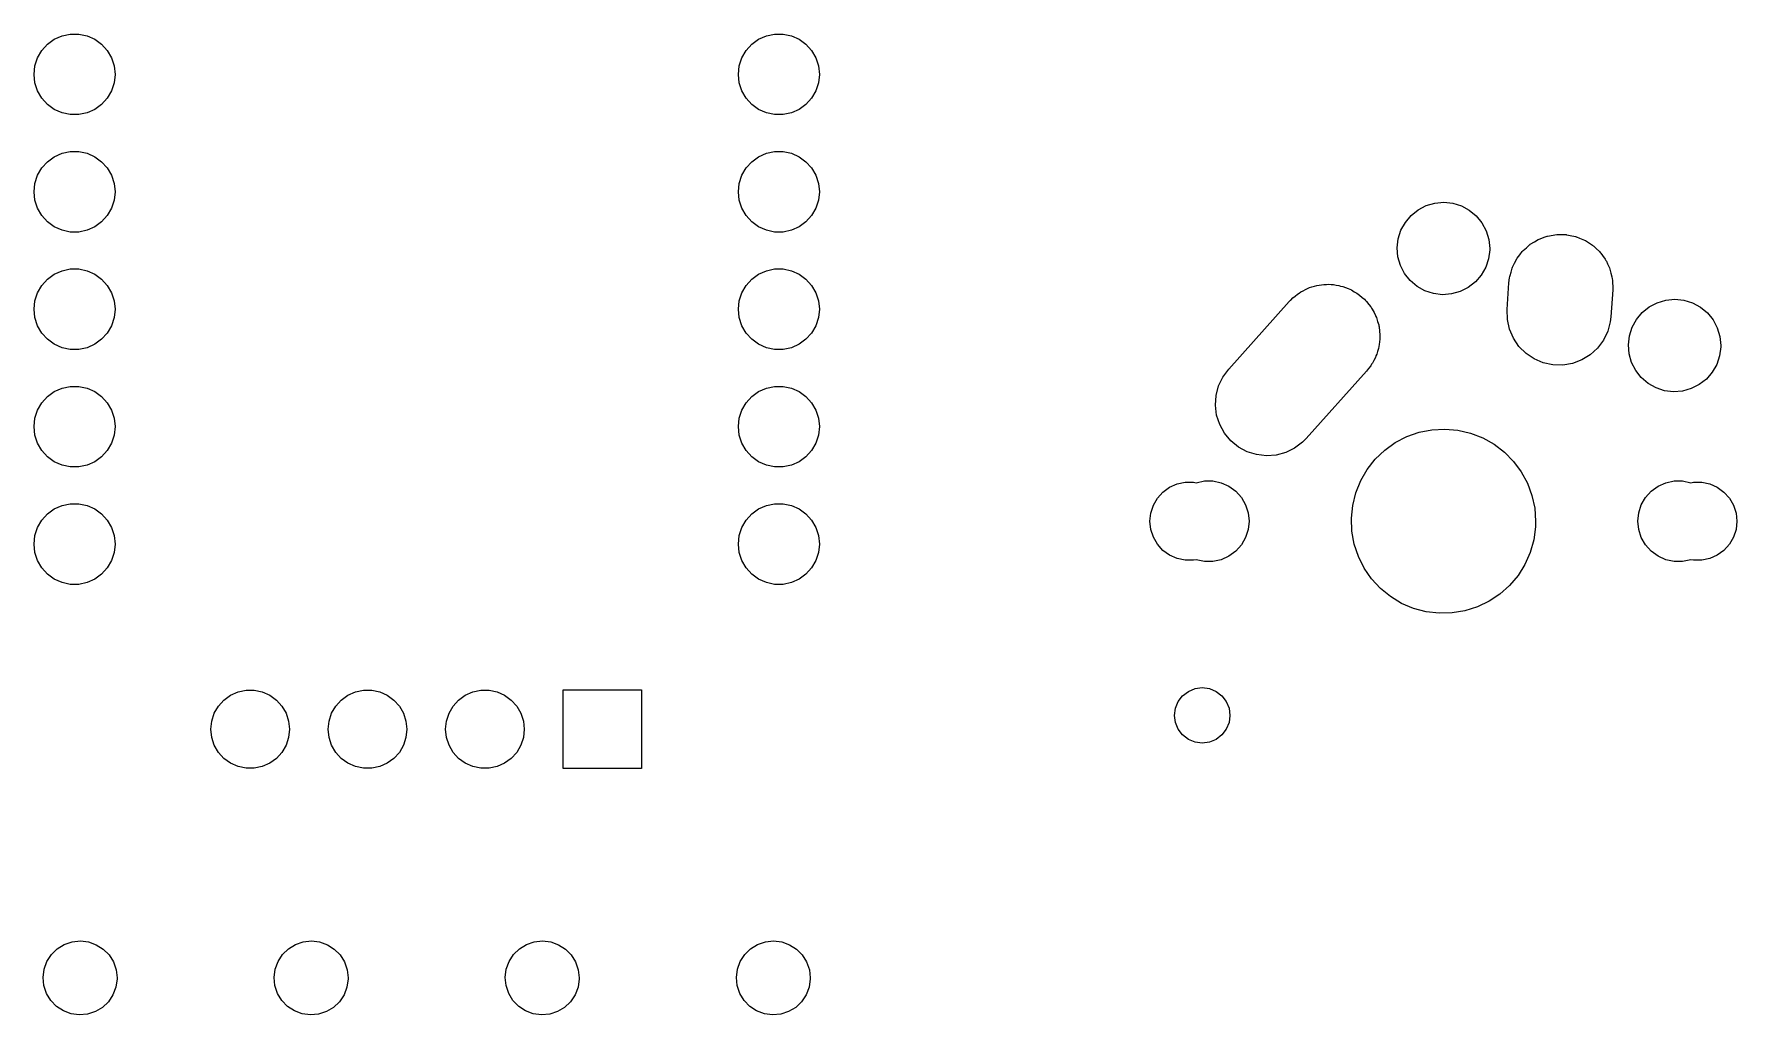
# Model space of a CAD drawing. Extents: x 124.3 to 210.2, y -114.7 to -26.3.
# Drawn here: x 129 to 165.85, y -70.18 to -48.96 of the extents above; entities that cross this region are included whole.
import ezdxf

# ---------------------------------------------------------------- set-up
doc = ezdxf.new("R2010")
doc.units = 0
doc.layers.add('BLACK', color=7, linetype='CONTINUOUS')

msp = doc.modelspace()

# ---------------------------------------------------------------- linework, layer by layer
at = {"layer": 'BLACK', "linetype": 'CONTINUOUS'}
for p, q in [((129.442, -49.0751), (129.609, -49.0006)), ((129.609, -49.0006), (129.788, -48.9625)), ((129.788, -48.9625), (129.972, -48.9625)), ((129.972, -48.9625), (130.151, -49.0006)), ((130.151, -49.0006), (130.318, -49.0751)), ((144.682, -49.0751), (144.849, -49.0006)), ((144.849, -49.0006), (145.028, -48.9625)), ((145.028, -48.9625), (145.212, -48.9625)), ((145.212, -48.9625), (145.391, -49.0006)), ((145.391, -49.0006), (145.558, -49.0751)), ((129.079, -49.4776), (129.171, -49.3189)), ((129.171, -49.3189), (129.294, -49.1828)), ((129.294, -49.1828), (129.442, -49.0751)), ((130.318, -49.0751), (130.466, -49.1828)), ((130.466, -49.1828), (130.589, -49.3189)), ((130.589, -49.3189), (130.681, -49.4776)), ((144.319, -49.4776), (144.411, -49.3189)), ((144.411, -49.3189), (144.534, -49.1828)), ((144.534, -49.1828), (144.682, -49.0751)), ((145.558, -49.0751), (145.706, -49.1828)), ((145.706, -49.1828), (145.829, -49.3189)), ((145.829, -49.3189), (145.921, -49.4776)), ((129.004, -49.834), (129.023, -49.6518)), ((129.023, -49.6518), (129.079, -49.4776)), ((130.681, -49.4776), (130.737, -49.6518)), ((130.737, -49.6518), (130.756, -49.834)), ((144.244, -49.834), (144.263, -49.6518)), ((144.263, -49.6518), (144.319, -49.4776)), ((145.921, -49.4776), (145.977, -49.6518)), ((145.977, -49.6518), (145.996, -49.834)), ((129.023, -50.0162), (129.004, -49.834)), ((129.079, -50.1904), (129.023, -50.0162)), ((130.737, -50.0162), (130.681, -50.1904)), ((130.756, -49.834), (130.737, -50.0162)), ((144.263, -50.0162), (144.244, -49.834)), ((144.319, -50.1904), (144.263, -50.0162)), ((145.977, -50.0162), (145.921, -50.1904)), ((145.996, -49.834), (145.977, -50.0162)), ((129.171, -50.3491), (129.079, -50.1904)), ((129.294, -50.4852), (129.171, -50.3491)), ((130.589, -50.3491), (130.466, -50.4852)), ((130.681, -50.1904), (130.589, -50.3491)), ((144.411, -50.3491), (144.319, -50.1904)), ((144.534, -50.4852), (144.411, -50.3491)), ((145.829, -50.3491), (145.706, -50.4852)), ((145.921, -50.1904), (145.829, -50.3491)), ((129.442, -50.5929), (129.294, -50.4852)), ((129.609, -50.6674), (129.442, -50.5929)), ((129.788, -50.7055), (129.609, -50.6674)), ((129.972, -50.7055), (129.788, -50.7055)), ((130.151, -50.6674), (129.972, -50.7055)), ((130.318, -50.5929), (130.151, -50.6674)), ((130.466, -50.4852), (130.318, -50.5929)), ((144.682, -50.5929), (144.534, -50.4852)), ((144.849, -50.6674), (144.682, -50.5929)), ((145.028, -50.7055), (144.849, -50.6674)), ((145.212, -50.7055), (145.028, -50.7055)), ((145.391, -50.6674), (145.212, -50.7055)), ((145.558, -50.5929), (145.391, -50.6674)), ((145.706, -50.4852), (145.558, -50.5929)), ((129.442, -51.6151), (129.609, -51.5406)), ((129.609, -51.5406), (129.788, -51.5025)), ((129.788, -51.5025), (129.972, -51.5025)), ((129.972, -51.5025), (130.151, -51.5406)), ((130.151, -51.5406), (130.318, -51.6151)), ((144.682, -51.6151), (144.849, -51.5406)), ((144.849, -51.5406), (145.028, -51.5025)), ((145.028, -51.5025), (145.212, -51.5025)), ((145.212, -51.5025), (145.391, -51.5406)), ((145.391, -51.5406), (145.558, -51.6151)), ((129.079, -52.0176), (129.171, -51.8589)), ((129.171, -51.8589), (129.294, -51.7228)), ((129.294, -51.7228), (129.442, -51.6151)), ((130.318, -51.6151), (130.466, -51.7228)), ((130.466, -51.7228), (130.589, -51.8589)), ((130.589, -51.8589), (130.681, -52.0176)), ((144.319, -52.0176), (144.411, -51.8589)), ((144.411, -51.8589), (144.534, -51.7228)), ((144.534, -51.7228), (144.682, -51.6151)), ((145.558, -51.6151), (145.706, -51.7228)), ((145.706, -51.7228), (145.829, -51.8589)), ((145.829, -51.8589), (145.921, -52.0176)), ((129.004, -52.374), (129.023, -52.1918)), ((129.023, -52.1918), (129.079, -52.0176)), ((130.681, -52.0176), (130.737, -52.1918)), ((130.737, -52.1918), (130.756, -52.374)), ((144.244, -52.374), (144.263, -52.1918)), ((144.263, -52.1918), (144.319, -52.0176)), ((145.921, -52.0176), (145.977, -52.1918)), ((145.977, -52.1918), (145.996, -52.374)), ((129.023, -52.5562), (129.004, -52.374)), ((129.079, -52.7304), (129.023, -52.5562)), ((130.737, -52.5562), (130.681, -52.7304)), ((130.756, -52.374), (130.737, -52.5562)), ((144.263, -52.5562), (144.244, -52.374)), ((144.319, -52.7304), (144.263, -52.5562)), ((145.977, -52.5562), (145.921, -52.7304)), ((145.996, -52.374), (145.977, -52.5562)), ((158.952, -52.7632), (159.125, -52.6728)), ((159.125, -52.6728), (159.313, -52.6177)), ((159.313, -52.6177), (159.507, -52.6)), ((159.507, -52.6), (159.701, -52.6204)), ((159.701, -52.6204), (159.888, -52.6781)), ((159.888, -52.6781), (160.059, -52.771)), ((129.171, -52.8891), (129.079, -52.7304)), ((129.294, -53.0252), (129.171, -52.8891)), ((129.442, -53.1329), (129.294, -53.0252)), ((130.466, -53.0252), (130.318, -53.1329)), ((130.589, -52.8891), (130.466, -53.0252)), ((130.681, -52.7304), (130.589, -52.8891)), ((144.411, -52.8891), (144.319, -52.7304)), ((144.534, -53.0252), (144.411, -52.8891)), ((144.682, -53.1329), (144.534, -53.0252)), ((145.706, -53.0252), (145.558, -53.1329)), ((145.829, -52.8891), (145.706, -53.0252)), ((145.921, -52.7304), (145.829, -52.8891)), ((158.581, -53.2061), (158.675, -53.035)), ((158.675, -53.035), (158.8, -52.8855)), ((158.8, -52.8855), (158.952, -52.7632)), ((160.059, -52.771), (160.21, -52.8954)), ((160.21, -52.8954), (160.333, -53.0466)), ((160.333, -53.0466), (160.425, -53.2189)), ((129.609, -53.2074), (129.442, -53.1329)), ((129.788, -53.2455), (129.609, -53.2074)), ((129.972, -53.2455), (129.788, -53.2455)), ((130.151, -53.2074), (129.972, -53.2455)), ((130.318, -53.1329), (130.151, -53.2074)), ((144.849, -53.2074), (144.682, -53.1329)), ((145.028, -53.2455), (144.849, -53.2074)), ((145.212, -53.2455), (145.028, -53.2455)), ((145.391, -53.2074), (145.212, -53.2455)), ((145.558, -53.1329), (145.391, -53.2074)), ((158.5, -53.586), (158.522, -53.3921)), ((158.522, -53.3921), (158.581, -53.2061)), ((160.425, -53.2189), (160.481, -53.4058)), ((160.481, -53.4058), (160.5, -53.6)), ((161.468, -53.4566), (161.546, -53.4088)), ((161.546, -53.4088), (161.552, -53.4066)), ((161.552, -53.4066), (161.556, -53.4046)), ((161.556, -53.4046), (161.681, -53.3584)), ((161.681, -53.3584), (161.746, -53.3338)), ((161.746, -53.3338), (161.748, -53.3335)), ((161.748, -53.3335), (161.749, -53.3333)), ((161.749, -53.3333), (161.952, -53.2985)), ((161.952, -53.2985), (161.954, -53.2985)), ((161.954, -53.2985), (161.957, -53.298)), ((161.957, -53.298), (162.02, -53.2994)), ((162.02, -53.2994), (162.158, -53.3012)), ((162.158, -53.3012), (162.164, -53.3025)), ((162.164, -53.3025), (162.171, -53.3027)), ((162.171, -53.3027), (162.24, -53.3176)), ((162.24, -53.3176), (162.36, -53.3413)), ((162.36, -53.3413), (162.37, -53.3456)), ((162.37, -53.3456), (162.38, -53.3476)), ((162.38, -53.3476), (162.446, -53.3758)), ((162.446, -53.3758), (162.551, -53.4176)), ((162.551, -53.4176), (162.564, -53.4262)), ((162.564, -53.4262), (162.576, -53.4313)), ((158.516, -53.7805), (158.5, -53.586)), ((158.57, -53.9681), (158.516, -53.7805)), ((160.5, -53.6279), (160.475, -53.8215)), ((160.5, -53.6), (160.5, -53.6279)), ((161.096, -53.8073), (161.151, -53.7385)), ((161.151, -53.7385), (161.206, -53.6643)), ((161.206, -53.6643), (161.217, -53.6543)), ((161.217, -53.6543), (161.224, -53.6456)), ((161.224, -53.6456), (161.295, -53.5836)), ((161.295, -53.5836), (161.364, -53.5203)), ((161.364, -53.5203), (161.373, -53.5148)), ((161.373, -53.5148), (161.379, -53.5099)), ((161.379, -53.5099), (161.468, -53.4566)), ((162.576, -53.4313), (162.635, -53.4707)), ((162.635, -53.4707), (162.725, -53.5275)), ((162.725, -53.5275), (162.74, -53.5415)), ((162.74, -53.5415), (162.754, -53.5506)), ((162.754, -53.5506), (162.802, -53.5989)), ((162.802, -53.5989), (162.876, -53.6672)), ((162.876, -53.6672), (162.891, -53.6875)), ((162.891, -53.6875), (162.905, -53.7014)), ((162.905, -53.7014), (162.942, -53.7559)), ((162.942, -53.7559), (162.999, -53.8322)), ((129.294, -54.2628), (129.442, -54.1551)), ((129.442, -54.1551), (129.609, -54.0806)), ((129.609, -54.0806), (129.788, -54.0425)), ((129.788, -54.0425), (129.972, -54.0425)), ((129.972, -54.0425), (130.151, -54.0806)), ((130.151, -54.0806), (130.318, -54.1551)), ((130.318, -54.1551), (130.466, -54.2628)), ((144.534, -54.2628), (144.682, -54.1551)), ((144.682, -54.1551), (144.849, -54.0806)), ((144.849, -54.0806), (145.028, -54.0425)), ((145.028, -54.0425), (145.212, -54.0425)), ((145.212, -54.0425), (145.391, -54.0806)), ((145.391, -54.0806), (145.558, -54.1551)), ((145.558, -54.1551), (145.706, -54.2628)), ((158.659, -54.1417), (158.57, -53.9681)), ((158.781, -54.2947), (158.659, -54.1417)), ((160.414, -54.0067), (160.317, -54.1764)), ((160.475, -53.8215), (160.414, -54.0067)), ((160.94, -54.1861), (160.963, -54.1113)), ((160.963, -54.1113), (160.985, -54.0278)), ((160.985, -54.0278), (160.995, -54.007)), ((160.995, -54.007), (161.001, -53.9895)), ((161.001, -53.9895), (161.039, -53.9164)), ((161.039, -53.9164), (161.078, -53.8355)), ((161.078, -53.8355), (161.09, -53.8202)), ((161.09, -53.8202), (161.096, -53.8073)), ((162.999, -53.8322), (163.012, -53.8589)), ((163.012, -53.8589), (163.025, -53.878)), ((163.025, -53.878), (163.051, -53.9362)), ((163.051, -53.9362), (163.09, -54.0168)), ((163.09, -54.0168), (163.1, -54.0499)), ((163.1, -54.0499), (163.11, -54.0742)), ((163.11, -54.0742), (163.123, -54.1335)), ((163.123, -54.1335), (163.146, -54.215)), ((129.079, -54.5576), (129.171, -54.3989)), ((129.171, -54.3989), (129.294, -54.2628)), ((130.466, -54.2628), (130.589, -54.3989)), ((130.589, -54.3989), (130.681, -54.5576)), ((144.319, -54.5576), (144.411, -54.3989)), ((144.411, -54.3989), (144.534, -54.2628)), ((145.706, -54.2628), (145.829, -54.3989)), ((145.829, -54.3989), (145.921, -54.5576)), ((156.411, -54.5418), (156.462, -54.5165)), ((156.462, -54.5165), (156.516, -54.4846)), ((156.516, -54.4846), (156.561, -54.4678)), ((156.561, -54.4678), (156.602, -54.4476)), ((156.602, -54.4476), (156.654, -54.4334)), ((156.654, -54.4334), (156.709, -54.4133)), ((156.709, -54.4133), (156.761, -54.4044)), ((156.761, -54.4044), (156.809, -54.3914)), ((156.809, -54.3914), (156.859, -54.3876)), ((156.859, -54.3876), (156.912, -54.3785)), ((156.912, -54.3785), (156.969, -54.3792)), ((156.969, -54.3792), (157.022, -54.3752)), ((157.022, -54.3752), (157.068, -54.3805)), ((157.068, -54.3805), (157.118, -54.3812)), ((157.118, -54.3812), (157.178, -54.3931)), ((157.178, -54.3931), (157.234, -54.3996)), ((157.234, -54.3996), (157.275, -54.4124)), ((157.275, -54.4124), (157.32, -54.4213)), ((157.32, -54.4213), (157.381, -54.4457)), ((157.381, -54.4457), (157.438, -54.4637)), ((157.438, -54.4637), (157.472, -54.4822)), ((157.472, -54.4822), (157.511, -54.4976)), ((157.511, -54.4976), (157.57, -54.535)), ((158.929, -54.4211), (158.781, -54.2947)), ((159.1, -54.5164), (158.929, -54.4211)), ((159.285, -54.5767), (159.1, -54.5164)), ((160.036, -54.4443), (159.862, -54.5323)), ((160.19, -54.3242), (160.036, -54.4443)), ((160.317, -54.1764), (160.19, -54.3242)), ((160.878, -54.9235), (160.917, -54.3435)), ((160.917, -54.3435), (160.93, -54.2343)), ((160.93, -54.2343), (160.937, -54.208)), ((160.937, -54.208), (160.94, -54.1861)), ((163.162, -54.4965), (163.122, -55.0765)), ((163.146, -54.215), (163.15, -54.2537)), ((163.15, -54.2537), (163.156, -54.2829)), ((163.156, -54.2829), (163.158, -54.3408)), ((163.158, -54.3408), (163.165, -54.42)), ((163.163, -54.4789), (163.162, -54.4905)), ((163.162, -54.4905), (163.162, -54.4965)), ((163.165, -54.42), (163.163, -54.4789)), ((129.004, -54.914), (129.023, -54.7318)), ((129.023, -54.7318), (129.079, -54.5576)), ((130.681, -54.5576), (130.737, -54.7318)), ((130.737, -54.7318), (130.756, -54.914)), ((144.244, -54.914), (144.263, -54.7318)), ((144.263, -54.7318), (144.319, -54.5576)), ((145.921, -54.5576), (145.977, -54.7318)), ((145.977, -54.7318), (145.996, -54.914)), ((154.853, -56.2087), (156.163, -54.7487)), ((156.163, -54.7487), (156.178, -54.7332)), ((156.178, -54.7332), (156.184, -54.7256)), ((156.184, -54.7256), (156.195, -54.7155)), ((156.195, -54.7155), (156.24, -54.6706)), ((156.24, -54.6706), (156.289, -54.6338)), ((156.289, -54.6338), (156.339, -54.5899)), ((156.339, -54.5899), (156.377, -54.5671)), ((156.377, -54.5671), (156.411, -54.5418)), ((157.57, -54.535), (157.626, -54.5651)), ((157.626, -54.5651), (157.653, -54.5875)), ((157.653, -54.5875), (157.685, -54.6075)), ((157.685, -54.6075), (157.74, -54.6582)), ((157.74, -54.6582), (157.791, -54.7003)), ((157.791, -54.7003), (157.812, -54.7246)), ((157.812, -54.7246), (157.836, -54.7472)), ((157.836, -54.7472), (157.884, -54.8109)), ((157.884, -54.8109), (157.928, -54.8644)), ((157.928, -54.8644), (157.942, -54.8887)), ((157.942, -54.8887), (157.959, -54.9122)), ((159.479, -54.5998), (159.285, -54.5767)), ((159.674, -54.5848), (159.479, -54.5998)), ((159.862, -54.5323), (159.674, -54.5848)), ((163.8, -54.9855), (163.952, -54.8632)), ((163.952, -54.8632), (164.125, -54.7728)), ((164.125, -54.7728), (164.313, -54.7177)), ((164.313, -54.7177), (164.507, -54.7)), ((164.507, -54.7), (164.701, -54.7204)), ((164.701, -54.7204), (164.888, -54.7781)), ((164.888, -54.7781), (165.059, -54.871)), ((165.059, -54.871), (165.21, -54.9954)), ((129.023, -55.0962), (129.004, -54.914)), ((129.079, -55.2704), (129.023, -55.0962)), ((130.737, -55.0962), (130.681, -55.2704)), ((130.756, -54.914), (130.737, -55.0962)), ((144.263, -55.0962), (144.244, -54.914)), ((144.319, -55.2704), (144.263, -55.0962)), ((145.977, -55.0962), (145.921, -55.2704)), ((145.996, -54.914), (145.977, -55.0962)), ((157.959, -54.9122), (157.997, -54.9879)), ((157.997, -54.9879), (158.032, -55.0514)), ((158.032, -55.0514), (158.039, -55.0742)), ((158.039, -55.0742), (158.05, -55.0968)), ((158.05, -55.0968), (158.075, -55.1832)), ((158.075, -55.1832), (158.098, -55.2546)), ((158.098, -55.2546), (158.1, -55.2746)), ((160.883, -55.1371), (160.878, -54.9235)), ((160.929, -55.3458), (160.883, -55.1371)), ((163.11, -55.1857), (163.054, -55.3921)), ((163.122, -55.0765), (163.11, -55.1857)), ((163.581, -55.3061), (163.675, -55.135)), ((163.675, -55.135), (163.8, -54.9855)), ((165.21, -54.9954), (165.333, -55.1466)), ((165.333, -55.1466), (165.425, -55.3189)), ((129.171, -55.4291), (129.079, -55.2704)), ((129.294, -55.5652), (129.171, -55.4291)), ((129.442, -55.6729), (129.294, -55.5652)), ((130.466, -55.5652), (130.318, -55.6729)), ((130.589, -55.4291), (130.466, -55.5652)), ((130.681, -55.2704), (130.589, -55.4291)), ((144.411, -55.4291), (144.319, -55.2704)), ((144.534, -55.5652), (144.411, -55.4291)), ((144.682, -55.6729), (144.534, -55.5652)), ((145.706, -55.5652), (145.558, -55.6729)), ((145.829, -55.4291), (145.706, -55.5652)), ((145.921, -55.2704), (145.829, -55.4291)), ((158.1, -55.2746), (158.106, -55.295)), ((158.106, -55.295), (158.115, -55.3903)), ((158.114, -55.6219), (158.111, -55.6799)), ((158.123, -55.5589), (158.114, -55.6219)), ((158.115, -55.3903), (158.124, -55.4666)), ((158.124, -55.4666), (158.123, -55.4829)), ((158.123, -55.4829), (158.125, -55.5)), ((158.125, -55.5), (158.123, -55.5589)), ((161.014, -55.542), (160.929, -55.3458)), ((161.134, -55.7186), (161.014, -55.542)), ((162.961, -55.5845), (162.833, -55.7557)), ((163.054, -55.3921), (162.961, -55.5845)), ((163.5, -55.686), (163.522, -55.4921)), ((163.522, -55.4921), (163.581, -55.3061)), ((165.425, -55.3189), (165.481, -55.5058)), ((165.481, -55.5058), (165.5, -55.7)), ((129.609, -55.7474), (129.442, -55.6729)), ((129.788, -55.7855), (129.609, -55.7474)), ((129.972, -55.7855), (129.788, -55.7855)), ((130.151, -55.7474), (129.972, -55.7855)), ((130.318, -55.6729), (130.151, -55.7474)), ((144.849, -55.7474), (144.682, -55.6729)), ((145.028, -55.7855), (144.849, -55.7474)), ((145.212, -55.7855), (145.028, -55.7855)), ((145.391, -55.7474), (145.212, -55.7855)), ((145.558, -55.6729), (145.391, -55.7474)), ((158.028, -55.9576), (157.992, -56.0209)), ((158.04, -55.9201), (158.028, -55.9576)), ((158.056, -55.8866), (158.04, -55.9201)), ((158.072, -55.8271), (158.056, -55.8866)), ((158.094, -55.7626), (158.072, -55.8271)), ((158.1, -55.7194), (158.094, -55.7626)), ((158.111, -55.6799), (158.1, -55.7194)), ((161.286, -55.8693), (161.134, -55.7186)), ((161.463, -55.9887), (161.286, -55.8693)), ((161.66, -56.0723), (161.463, -55.9887)), ((162.675, -55.8996), (162.493, -56.0111)), ((162.833, -55.7557), (162.675, -55.8996)), ((163.516, -55.8805), (163.5, -55.686)), ((163.57, -56.0681), (163.516, -55.8805)), ((165.475, -55.9215), (165.414, -56.1067)), ((165.5, -55.7279), (165.475, -55.9215)), ((165.5, -55.7), (165.5, -55.7279)), ((154.726, -56.3806), (154.853, -56.2087)), ((157.837, -56.2513), (156.527, -57.7113)), ((157.878, -56.1966), (157.837, -56.2513)), ((157.927, -56.1372), (157.878, -56.1966)), ((157.944, -56.1063), (157.927, -56.1372)), ((157.964, -56.0794), (157.944, -56.1063)), ((157.992, -56.0209), (157.964, -56.0794)), ((161.869, -56.1173), (161.66, -56.0723)), ((162.082, -56.122), (161.869, -56.1173)), ((162.293, -56.0862), (162.082, -56.122)), ((162.493, -56.0111), (162.293, -56.0862)), ((163.659, -56.2417), (163.57, -56.0681)), ((163.781, -56.3947), (163.659, -56.2417)), ((165.317, -56.2764), (165.19, -56.4242)), ((165.414, -56.1067), (165.317, -56.2764)), ((129.294, -56.8028), (129.442, -56.6951)), ((129.442, -56.6951), (129.609, -56.6206)), ((129.609, -56.6206), (129.788, -56.5825)), ((129.788, -56.5825), (129.972, -56.5825)), ((129.972, -56.5825), (130.151, -56.6206)), ((130.151, -56.6206), (130.318, -56.6951)), ((130.318, -56.6951), (130.466, -56.8028)), ((144.534, -56.8028), (144.682, -56.6951)), ((144.682, -56.6951), (144.849, -56.6206)), ((144.849, -56.6206), (145.028, -56.5825)), ((145.028, -56.5825), (145.212, -56.5825)), ((145.212, -56.5825), (145.391, -56.6206)), ((145.391, -56.6206), (145.558, -56.6951)), ((145.558, -56.6951), (145.706, -56.8028)), ((154.579, -56.7801), (154.634, -56.5734)), ((154.634, -56.5734), (154.726, -56.3806)), ((163.929, -56.5211), (163.781, -56.3947)), ((164.1, -56.6164), (163.929, -56.5211)), ((164.285, -56.6767), (164.1, -56.6164)), ((164.479, -56.6998), (164.285, -56.6767)), ((164.674, -56.6848), (164.479, -56.6998)), ((164.862, -56.6323), (164.674, -56.6848)), ((165.036, -56.5443), (164.862, -56.6323)), ((165.19, -56.4242), (165.036, -56.5443)), ((129.023, -57.2718), (129.079, -57.0976)), ((129.079, -57.0976), (129.171, -56.9389)), ((129.171, -56.9389), (129.294, -56.8028)), ((130.466, -56.8028), (130.589, -56.9389)), ((130.589, -56.9389), (130.681, -57.0976)), ((130.681, -57.0976), (130.737, -57.2718)), ((144.263, -57.2718), (144.319, -57.0976)), ((144.319, -57.0976), (144.411, -56.9389)), ((144.411, -56.9389), (144.534, -56.8028)), ((145.706, -56.8028), (145.829, -56.9389)), ((145.829, -56.9389), (145.921, -57.0976)), ((145.921, -57.0976), (145.977, -57.2718)), ((154.565, -56.9934), (154.579, -56.7801)), ((154.592, -57.2054), (154.565, -56.9934)), ((129.004, -57.454), (129.023, -57.2718)), ((129.023, -57.6362), (129.004, -57.454)), ((130.737, -57.2718), (130.756, -57.454)), ((130.756, -57.454), (130.737, -57.6362)), ((144.244, -57.454), (144.263, -57.2718)), ((144.263, -57.6362), (144.244, -57.454)), ((145.977, -57.2718), (145.996, -57.454)), ((145.996, -57.454), (145.977, -57.6362)), ((154.658, -57.4086), (154.592, -57.2054)), ((154.762, -57.5956), (154.658, -57.4086)), ((129.079, -57.8104), (129.023, -57.6362)), ((129.171, -57.9691), (129.079, -57.8104)), ((130.681, -57.8104), (130.589, -57.9691)), ((130.737, -57.6362), (130.681, -57.8104)), ((144.319, -57.8104), (144.263, -57.6362)), ((144.411, -57.9691), (144.319, -57.8104)), ((145.921, -57.8104), (145.829, -57.9691)), ((145.977, -57.6362), (145.921, -57.8104)), ((154.899, -57.7597), (154.762, -57.5956)), ((155.064, -57.8949), (154.899, -57.7597)), ((156.45, -57.7894), (156.279, -57.9182)), ((156.527, -57.7113), (156.45, -57.7894)), ((158.229, -57.9637), (158.458, -57.7999)), ((158.458, -57.7999), (158.708, -57.6701)), ((158.708, -57.6701), (158.974, -57.5768)), ((158.974, -57.5768), (159.25, -57.5218)), ((159.25, -57.5218), (159.531, -57.5063)), ((159.531, -57.5063), (159.812, -57.5306)), ((159.812, -57.5306), (160.086, -57.5942)), ((160.086, -57.5942), (160.349, -57.6959)), ((160.349, -57.6959), (160.595, -57.8335)), ((160.595, -57.8335), (160.819, -58.0044)), ((129.294, -58.1052), (129.171, -57.9691)), ((129.442, -58.2129), (129.294, -58.1052)), ((129.609, -58.2874), (129.442, -58.2129)), ((130.318, -58.2129), (130.151, -58.2874)), ((130.466, -58.1052), (130.318, -58.2129)), ((130.589, -57.9691), (130.466, -58.1052)), ((144.534, -58.1052), (144.411, -57.9691)), ((144.682, -58.2129), (144.534, -58.1052)), ((144.849, -58.2874), (144.682, -58.2129)), ((145.558, -58.2129), (145.391, -58.2874)), ((145.706, -58.1052), (145.558, -58.2129)), ((145.829, -57.9691), (145.706, -58.1052)), ((155.252, -57.9963), (155.064, -57.8949)), ((155.456, -58.0604), (155.252, -57.9963)), ((155.668, -58.0848), (155.456, -58.0604)), ((155.881, -58.0686), (155.668, -58.0848)), ((156.088, -58.0124), (155.881, -58.0686)), ((156.279, -57.9182), (156.088, -58.0124)), ((157.851, -58.3793), (158.025, -58.1581)), ((158.025, -58.1581), (158.229, -57.9637)), ((160.819, -58.0044), (161.016, -58.2051)), ((161.016, -58.2051), (161.184, -58.4316)), ((129.788, -58.3255), (129.609, -58.2874)), ((129.972, -58.3255), (129.788, -58.3255)), ((130.151, -58.2874), (129.972, -58.3255)), ((145.028, -58.3255), (144.849, -58.2874)), ((145.212, -58.3255), (145.028, -58.3255)), ((145.391, -58.2874), (145.212, -58.3255)), ((157.709, -58.6228), (157.851, -58.3793)), ((161.184, -58.4316), (161.317, -58.6795)), ((153.312, -59.0004), (153.431, -58.8683)), ((153.431, -58.8683), (153.575, -58.7639)), ((153.575, -58.7639), (153.737, -58.6916)), ((153.737, -58.6916), (153.911, -58.6547)), ((153.911, -58.6547), (154.089, -58.6547)), ((154.089, -58.6547), (154.15, -58.6677)), ((154.15, -58.6677), (154.329, -58.6298)), ((154.329, -58.6298), (154.511, -58.6298)), ((154.511, -58.6298), (154.69, -58.6678)), ((154.69, -58.6678), (154.857, -58.7422)), ((154.857, -58.7422), (155.005, -58.8497)), ((155.005, -58.8497), (155.128, -58.9857)), ((157.536, -59.1572), (157.604, -58.8839)), ((157.604, -58.8839), (157.709, -58.6228)), ((161.317, -58.6795), (161.415, -58.9437)), ((161.415, -58.9437), (161.474, -59.2191)), ((163.872, -58.9857), (163.995, -58.8497)), ((163.995, -58.8497), (164.142, -58.7422)), ((164.142, -58.7422), (164.31, -58.6678)), ((164.31, -58.6678), (164.489, -58.6298)), ((164.489, -58.6298), (164.671, -58.6298)), ((164.671, -58.6298), (164.85, -58.6677)), ((164.85, -58.6677), (164.911, -58.6547)), ((164.911, -58.6547), (165.089, -58.6547)), ((165.089, -58.6547), (165.263, -58.6916)), ((165.263, -58.6916), (165.425, -58.7639)), ((165.425, -58.7639), (165.569, -58.8683)), ((165.569, -58.8683), (165.688, -59.0004)), ((129.294, -59.3428), (129.442, -59.2351)), ((129.442, -59.2351), (129.609, -59.1606)), ((129.609, -59.1606), (129.788, -59.1225)), ((129.788, -59.1225), (129.972, -59.1225)), ((129.972, -59.1225), (130.151, -59.1606)), ((130.151, -59.1606), (130.318, -59.2351)), ((130.318, -59.2351), (130.466, -59.3428)), ((144.534, -59.3428), (144.682, -59.2351)), ((144.682, -59.2351), (144.849, -59.1606)), ((144.849, -59.1606), (145.028, -59.1225)), ((145.028, -59.1225), (145.212, -59.1225)), ((145.212, -59.1225), (145.391, -59.1606)), ((145.391, -59.1606), (145.558, -59.2351)), ((145.558, -59.2351), (145.706, -59.3428)), ((153.169, -59.3233), (153.223, -59.1543)), ((153.223, -59.1543), (153.312, -59.0004)), ((155.128, -58.9857), (155.219, -59.1441)), ((155.219, -59.1441), (155.276, -59.3181)), ((155.276, -59.3181), (155.295, -59.5)), ((157.507, -59.4374), (157.536, -59.1572)), ((161.474, -59.2191), (161.494, -59.5)), ((163.705, -59.5), (163.724, -59.3181)), ((163.724, -59.3181), (163.781, -59.1441)), ((163.781, -59.1441), (163.872, -58.9857)), ((165.688, -59.0004), (165.777, -59.1543)), ((165.777, -59.1543), (165.831, -59.3233)), ((129.023, -59.8118), (129.079, -59.6376)), ((129.079, -59.6376), (129.171, -59.4789)), ((129.171, -59.4789), (129.294, -59.3428)), ((130.466, -59.3428), (130.589, -59.4789)), ((130.589, -59.4789), (130.681, -59.6376)), ((130.681, -59.6376), (130.737, -59.8118)), ((144.263, -59.8118), (144.319, -59.6376)), ((144.319, -59.6376), (144.411, -59.4789)), ((144.411, -59.4789), (144.534, -59.3428)), ((145.706, -59.3428), (145.829, -59.4789)), ((145.829, -59.4789), (145.921, -59.6376)), ((145.921, -59.6376), (145.977, -59.8118)), ((153.15, -59.5), (153.169, -59.3233)), ((153.169, -59.6767), (153.15, -59.5)), ((153.223, -59.8457), (153.169, -59.6767)), ((155.276, -59.6819), (155.219, -59.8559)), ((155.295, -59.5), (155.276, -59.6819)), ((157.518, -59.7188), (157.507, -59.4374)), ((161.49, -59.6252), (161.452, -59.9043)), ((161.494, -59.5), (161.49, -59.6252)), ((163.724, -59.6819), (163.705, -59.5)), ((163.781, -59.8559), (163.724, -59.6819)), ((165.831, -59.6767), (165.777, -59.8457)), ((165.831, -59.3233), (165.85, -59.5)), ((165.85, -59.5), (165.831, -59.6767)), ((129.004, -59.994), (129.023, -59.8118)), ((129.023, -60.1762), (129.004, -59.994)), ((130.737, -59.8118), (130.756, -59.994)), ((130.756, -59.994), (130.737, -60.1762)), ((144.244, -59.994), (144.263, -59.8118)), ((144.263, -60.1762), (144.244, -59.994)), ((145.977, -59.8118), (145.996, -59.994)), ((145.996, -59.994), (145.977, -60.1762)), ((153.312, -59.9996), (153.223, -59.8457)), ((153.431, -60.1317), (153.312, -59.9996)), ((155.128, -60.0143), (155.005, -60.1503)), ((155.219, -59.8559), (155.128, -60.0143)), ((157.569, -59.9959), (157.518, -59.7188)), ((157.658, -60.263), (157.569, -59.9959)), ((161.452, -59.9043), (161.376, -60.1754)), ((163.872, -60.0143), (163.781, -59.8559)), ((163.995, -60.1503), (163.872, -60.0143)), ((165.688, -59.9996), (165.569, -60.1317)), ((165.777, -59.8457), (165.688, -59.9996)), ((129.079, -60.3504), (129.023, -60.1762)), ((129.171, -60.5091), (129.079, -60.3504)), ((130.681, -60.3504), (130.589, -60.5091)), ((130.737, -60.1762), (130.681, -60.3504)), ((144.319, -60.3504), (144.263, -60.1762)), ((144.411, -60.5091), (144.319, -60.3504)), ((145.921, -60.3504), (145.829, -60.5091)), ((145.977, -60.1762), (145.921, -60.3504)), ((153.575, -60.2361), (153.431, -60.1317)), ((153.737, -60.3084), (153.575, -60.2361)), ((153.911, -60.3453), (153.737, -60.3084)), ((154.089, -60.3453), (153.911, -60.3453)), ((154.15, -60.3323), (154.089, -60.3453)), ((154.329, -60.3702), (154.15, -60.3323)), ((154.511, -60.3702), (154.329, -60.3702)), ((154.69, -60.3322), (154.511, -60.3702)), ((154.857, -60.2578), (154.69, -60.3322)), ((155.005, -60.1503), (154.857, -60.2578)), ((157.784, -60.515), (157.658, -60.263)), ((161.376, -60.1754), (161.262, -60.433)), ((164.142, -60.2578), (163.995, -60.1503)), ((164.31, -60.3322), (164.142, -60.2578)), ((164.489, -60.3702), (164.31, -60.3322)), ((164.671, -60.3702), (164.489, -60.3702)), ((164.85, -60.3323), (164.671, -60.3702)), ((164.911, -60.3453), (164.85, -60.3323)), ((165.089, -60.3453), (164.911, -60.3453)), ((165.263, -60.3084), (165.089, -60.3453)), ((165.425, -60.2361), (165.263, -60.3084)), ((165.569, -60.1317), (165.425, -60.2361)), ((129.294, -60.6452), (129.171, -60.5091)), ((129.442, -60.7529), (129.294, -60.6452)), ((129.609, -60.8274), (129.442, -60.7529)), ((130.318, -60.7529), (130.151, -60.8274)), ((130.466, -60.6452), (130.318, -60.7529)), ((130.589, -60.5091), (130.466, -60.6452)), ((144.534, -60.6452), (144.411, -60.5091)), ((144.682, -60.7529), (144.534, -60.6452)), ((144.849, -60.8274), (144.682, -60.7529)), ((145.558, -60.7529), (145.391, -60.8274)), ((145.706, -60.6452), (145.558, -60.7529)), ((145.829, -60.5091), (145.706, -60.6452)), ((157.944, -60.7467), (157.784, -60.515)), ((158.135, -60.9535), (157.944, -60.7467)), ((161.113, -60.672), (160.932, -60.8876)), ((161.262, -60.433), (161.113, -60.672)), ((129.788, -60.8655), (129.609, -60.8274)), ((129.972, -60.8655), (129.788, -60.8655)), ((130.151, -60.8274), (129.972, -60.8655)), ((145.028, -60.8655), (144.849, -60.8274)), ((145.212, -60.8655), (145.028, -60.8655)), ((145.391, -60.8274), (145.212, -60.8655)), ((158.353, -61.1313), (158.135, -60.9535)), ((158.595, -61.2766), (158.353, -61.1313)), ((160.722, -61.0755), (160.488, -61.232)), ((160.932, -60.8876), (160.722, -61.0755)), ((158.854, -61.3864), (158.595, -61.2766)), ((159.126, -61.4586), (158.854, -61.3864)), ((159.406, -61.4917), (159.126, -61.4586)), ((159.688, -61.4851), (159.406, -61.4917)), ((159.965, -61.4388), (159.688, -61.4851)), ((160.234, -61.3539), (159.965, -61.4388)), ((160.488, -61.232), (160.234, -61.3539)), ((132.992, -63.5004), (133.111, -63.3683)), ((133.111, -63.3683), (133.255, -63.2639)), ((133.255, -63.2639), (133.417, -63.1916)), ((133.417, -63.1916), (133.591, -63.1547)), ((133.591, -63.1547), (133.769, -63.1547)), ((133.769, -63.1547), (133.943, -63.1916)), ((133.943, -63.1916), (134.105, -63.2639)), ((134.105, -63.2639), (134.249, -63.3683)), ((134.249, -63.3683), (134.368, -63.5004)), ((135.532, -63.5004), (135.651, -63.3683)), ((135.651, -63.3683), (135.795, -63.2639)), ((135.795, -63.2639), (135.957, -63.1916)), ((135.957, -63.1916), (136.131, -63.1547)), ((136.131, -63.1547), (136.309, -63.1547)), ((136.309, -63.1547), (136.483, -63.1916)), ((136.483, -63.1916), (136.645, -63.2639)), ((136.645, -63.2639), (136.789, -63.3683)), ((136.789, -63.3683), (136.908, -63.5004)), ((138.072, -63.5004), (138.191, -63.3683)), ((138.191, -63.3683), (138.335, -63.2639)), ((138.335, -63.2639), (138.497, -63.1916)), ((138.497, -63.1916), (138.671, -63.1547)), ((138.671, -63.1547), (138.849, -63.1547)), ((138.849, -63.1547), (139.023, -63.1916)), ((139.023, -63.1916), (139.185, -63.2639)), ((139.185, -63.2639), (139.329, -63.3683)), ((139.329, -63.3683), (139.448, -63.5004)), ((140.45, -64.85), (140.45, -63.15)), ((140.45, -63.15), (142.15, -63.15)), ((142.15, -63.15), (142.15, -64.85)), ((153.76, -63.4), (153.856, -63.2757)), ((153.856, -63.2757), (153.98, -63.1804)), ((153.98, -63.1804), (154.125, -63.1204)), ((154.125, -63.1204), (154.28, -63.1)), ((154.28, -63.1), (154.435, -63.1204)), ((154.435, -63.1204), (154.58, -63.1804)), ((154.58, -63.1804), (154.704, -63.2757)), ((154.704, -63.2757), (154.8, -63.4)), ((132.849, -63.8233), (132.903, -63.6543)), ((132.903, -63.6543), (132.992, -63.5004)), ((134.368, -63.5004), (134.457, -63.6543)), ((134.457, -63.6543), (134.511, -63.8233)), ((135.389, -63.8233), (135.443, -63.6543)), ((135.443, -63.6543), (135.532, -63.5004)), ((136.908, -63.5004), (136.997, -63.6543)), ((136.997, -63.6543), (137.051, -63.8233)), ((137.929, -63.8233), (137.983, -63.6543)), ((137.983, -63.6543), (138.072, -63.5004)), ((139.448, -63.5004), (139.537, -63.6543)), ((139.537, -63.6543), (139.591, -63.8233)), ((153.68, -63.7), (153.7, -63.5447)), ((153.7, -63.8553), (153.68, -63.7)), ((153.7, -63.5447), (153.76, -63.4)), ((154.8, -63.4), (154.86, -63.5447)), ((154.86, -63.5447), (154.88, -63.7)), ((154.88, -63.7), (154.86, -63.8553)), ((132.83, -64), (132.849, -63.8233)), ((132.849, -64.1767), (132.83, -64)), ((134.511, -63.8233), (134.53, -64)), ((134.53, -64), (134.511, -64.1767)), ((135.37, -64), (135.389, -63.8233)), ((135.389, -64.1767), (135.37, -64)), ((137.051, -63.8233), (137.07, -64)), ((137.07, -64), (137.051, -64.1767)), ((137.91, -64), (137.929, -63.8233)), ((137.929, -64.1767), (137.91, -64)), ((139.591, -63.8233), (139.61, -64)), ((139.61, -64), (139.591, -64.1767)), ((153.76, -64), (153.7, -63.8553)), ((153.856, -64.1243), (153.76, -64)), ((154.8, -64), (154.704, -64.1243)), ((154.86, -63.8553), (154.8, -64)), ((132.903, -64.3457), (132.849, -64.1767)), ((132.992, -64.4996), (132.903, -64.3457)), ((134.457, -64.3457), (134.368, -64.4996)), ((134.511, -64.1767), (134.457, -64.3457)), ((135.443, -64.3457), (135.389, -64.1767)), ((135.532, -64.4996), (135.443, -64.3457)), ((136.997, -64.3457), (136.908, -64.4996)), ((137.051, -64.1767), (136.997, -64.3457)), ((137.983, -64.3457), (137.929, -64.1767)), ((138.072, -64.4996), (137.983, -64.3457)), ((139.537, -64.3457), (139.448, -64.4996)), ((139.591, -64.1767), (139.537, -64.3457)), ((153.98, -64.2196), (153.856, -64.1243)), ((154.125, -64.2796), (153.98, -64.2196)), ((154.28, -64.3), (154.125, -64.2796)), ((154.435, -64.2796), (154.28, -64.3)), ((154.58, -64.2196), (154.435, -64.2796)), ((154.704, -64.1243), (154.58, -64.2196)), ((133.111, -64.6317), (132.992, -64.4996)), ((133.255, -64.7361), (133.111, -64.6317)), ((133.417, -64.8084), (133.255, -64.7361)), ((133.591, -64.8453), (133.417, -64.8084)), ((133.769, -64.8453), (133.591, -64.8453)), ((133.943, -64.8084), (133.769, -64.8453)), ((134.105, -64.7361), (133.943, -64.8084)), ((134.249, -64.6317), (134.105, -64.7361)), ((134.368, -64.4996), (134.249, -64.6317)), ((135.651, -64.6317), (135.532, -64.4996)), ((135.795, -64.7361), (135.651, -64.6317)), ((135.957, -64.8084), (135.795, -64.7361)), ((136.131, -64.8453), (135.957, -64.8084)), ((136.309, -64.8453), (136.131, -64.8453)), ((136.483, -64.8084), (136.309, -64.8453)), ((136.645, -64.7361), (136.483, -64.8084)), ((136.789, -64.6317), (136.645, -64.7361)), ((136.908, -64.4996), (136.789, -64.6317)), ((138.191, -64.6317), (138.072, -64.4996)), ((138.335, -64.7361), (138.191, -64.6317)), ((138.497, -64.8084), (138.335, -64.7361)), ((138.671, -64.8453), (138.497, -64.8084)), ((138.849, -64.8453), (138.671, -64.8453)), ((139.023, -64.8084), (138.849, -64.8453)), ((139.185, -64.7361), (139.023, -64.8084)), ((139.329, -64.6317), (139.185, -64.7361)), ((139.448, -64.4996), (139.329, -64.6317)), ((142.15, -64.85), (140.45, -64.85)), ((129.283, -69.0243), (129.38, -68.8744)), ((129.38, -68.8744), (129.507, -68.7496)), ((129.507, -68.7496), (129.659, -68.6561)), ((129.659, -68.6561), (129.828, -68.5987)), ((129.828, -68.5987), (130.006, -68.58)), ((130.006, -68.58), (130.183, -68.6011)), ((130.183, -68.6011), (130.351, -68.661)), ((130.351, -68.661), (130.501, -68.7565)), ((130.501, -68.7565), (130.627, -68.8831)), ((130.627, -68.8831), (130.721, -69.0343)), ((134.283, -69.0243), (134.38, -68.8744)), ((134.38, -68.8744), (134.507, -68.7496)), ((134.507, -68.7496), (134.659, -68.6561)), ((134.659, -68.6561), (134.828, -68.5987)), ((134.828, -68.5987), (135.006, -68.58)), ((135.006, -68.58), (135.183, -68.6011)), ((135.183, -68.6011), (135.351, -68.661)), ((135.351, -68.661), (135.501, -68.7565)), ((135.501, -68.7565), (135.627, -68.8831)), ((135.627, -68.8831), (135.721, -69.0343)), ((139.283, -69.0243), (139.38, -68.8744)), ((139.38, -68.8744), (139.507, -68.7496)), ((139.507, -68.7496), (139.659, -68.6561)), ((139.659, -68.6561), (139.828, -68.5987)), ((139.828, -68.5987), (140.006, -68.58)), ((140.006, -68.58), (140.183, -68.6011)), ((140.183, -68.6011), (140.351, -68.661)), ((140.351, -68.661), (140.501, -68.7565)), ((140.501, -68.7565), (140.627, -68.8831)), ((140.627, -68.8831), (140.721, -69.0343)), ((144.283, -69.0243), (144.38, -68.8744)), ((144.38, -68.8744), (144.507, -68.7496)), ((144.507, -68.7496), (144.659, -68.6561)), ((144.659, -68.6561), (144.828, -68.5987)), ((144.828, -68.5987), (145.006, -68.58)), ((145.006, -68.58), (145.183, -68.6011)), ((145.183, -68.6011), (145.351, -68.661)), ((145.351, -68.661), (145.501, -68.7565)), ((145.501, -68.7565), (145.627, -68.8831)), ((145.627, -68.8831), (145.721, -69.0343)), ((129.2, -69.3688), (129.222, -69.1919)), ((129.222, -69.1919), (129.283, -69.0243)), ((130.721, -69.0343), (130.78, -69.2028)), ((130.78, -69.2028), (130.8, -69.38)), ((134.2, -69.3688), (134.222, -69.1919)), ((134.222, -69.1919), (134.283, -69.0243)), ((135.721, -69.0343), (135.78, -69.2028)), ((135.78, -69.2028), (135.8, -69.38)), ((139.2, -69.3688), (139.222, -69.1919)), ((139.222, -69.1919), (139.283, -69.0243)), ((140.721, -69.0343), (140.78, -69.2028)), ((140.78, -69.2028), (140.8, -69.38)), ((144.2, -69.3688), (144.222, -69.1919)), ((144.222, -69.1919), (144.283, -69.0243)), ((145.721, -69.0343), (145.78, -69.2028)), ((145.78, -69.2028), (145.8, -69.38)), ((129.217, -69.5463), (129.2, -69.3688)), ((129.274, -69.7156), (129.217, -69.5463)), ((130.775, -69.579), (130.712, -69.7457)), ((130.8, -69.4023), (130.775, -69.579)), ((130.8, -69.38), (130.8, -69.4023)), ((134.217, -69.5463), (134.2, -69.3688)), ((134.274, -69.7156), (134.217, -69.5463)), ((135.775, -69.579), (135.712, -69.7457)), ((135.8, -69.4023), (135.775, -69.579)), ((135.8, -69.38), (135.8, -69.4023)), ((139.217, -69.5463), (139.2, -69.3688)), ((139.274, -69.7156), (139.217, -69.5463)), ((140.775, -69.579), (140.712, -69.7457)), ((140.8, -69.4023), (140.775, -69.579)), ((140.8, -69.38), (140.8, -69.4023)), ((144.217, -69.5463), (144.2, -69.3688)), ((144.274, -69.7156), (144.217, -69.5463)), ((145.775, -69.579), (145.712, -69.7457)), ((145.8, -69.4023), (145.775, -69.579)), ((145.8, -69.38), (145.8, -69.4023)), ((129.366, -69.8681), (129.274, -69.7156)), ((129.49, -69.9964), (129.366, -69.8681)), ((129.639, -70.0941), (129.49, -69.9964)), ((130.613, -69.8942), (130.484, -70.0172)), ((130.712, -69.7457), (130.613, -69.8942)), ((134.366, -69.8681), (134.274, -69.7156)), ((134.49, -69.9964), (134.366, -69.8681)), ((134.639, -70.0941), (134.49, -69.9964)), ((135.613, -69.8942), (135.484, -70.0172)), ((135.712, -69.7457), (135.613, -69.8942)), ((139.366, -69.8681), (139.274, -69.7156)), ((139.49, -69.9964), (139.366, -69.8681)), ((139.639, -70.0941), (139.49, -69.9964)), ((140.613, -69.8942), (140.484, -70.0172)), ((140.712, -69.7457), (140.613, -69.8942)), ((144.366, -69.8681), (144.274, -69.7156)), ((144.49, -69.9964), (144.366, -69.8681)), ((144.639, -70.0941), (144.49, -69.9964)), ((145.613, -69.8942), (145.484, -70.0172)), ((145.712, -69.7457), (145.613, -69.8942)), ((129.806, -70.1562), (129.639, -70.0941)), ((129.983, -70.1798), (129.806, -70.1562)), ((130.161, -70.1637), (129.983, -70.1798)), ((130.33, -70.1085), (130.161, -70.1637)), ((130.484, -70.0172), (130.33, -70.1085)), ((134.806, -70.1562), (134.639, -70.0941)), ((134.983, -70.1798), (134.806, -70.1562)), ((135.161, -70.1637), (134.983, -70.1798)), ((135.33, -70.1085), (135.161, -70.1637)), ((135.484, -70.0172), (135.33, -70.1085)), ((139.806, -70.1562), (139.639, -70.0941)), ((139.983, -70.1798), (139.806, -70.1562)), ((140.161, -70.1637), (139.983, -70.1798)), ((140.33, -70.1085), (140.161, -70.1637)), ((140.484, -70.0172), (140.33, -70.1085)), ((144.806, -70.1562), (144.639, -70.0941)), ((144.983, -70.1798), (144.806, -70.1562)), ((145.161, -70.1637), (144.983, -70.1798)), ((145.33, -70.1085), (145.161, -70.1637)), ((145.484, -70.0172), (145.33, -70.1085))]:
    msp.add_line(p, q, dxfattribs=at)

doc.saveas('drawing.dxf')
